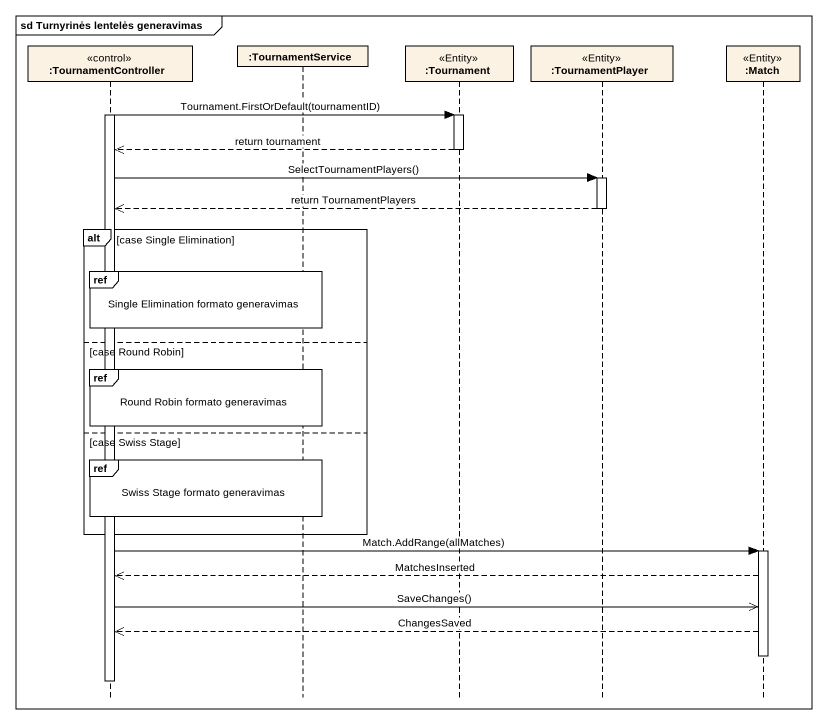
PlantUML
@startuml
mainframe sd Turnyrinės lentelės generavimas
hide footbox
participant ":TournamentController" as TournamentController <<control>>
participant ":TournamentService" as TournamentService
participant ":Tournament" as Tournament <<Entity>>
participant ":TournamentPlayer" as TournamentPlayer <<Entity>>
participant ":Match" as Match <<Entity>>

activate TournamentController
TournamentController -> Tournament : Tournament.FirstOrDefault(tournamentID)
activate Tournament
Tournament -->> TournamentController : return tournament
deactivate Tournament
TournamentController -> TournamentPlayer : SelectTournamentPlayers()
activate TournamentPlayer
TournamentPlayer -->> TournamentController : return TournamentPlayers
deactivate TournamentPlayer
alt case Single Elimination
  ref over TournamentController, TournamentService : Single Elimination formato generavimas
else case Round Robin
  ref over TournamentController, TournamentService : Round Robin formato generavimas
else case Swiss Stage
  ref over TournamentController, TournamentService : Swiss Stage formato generavimas
end
TournamentController -> Match : Match.AddRange(allMatches)
activate Match
Match -->> TournamentController : MatchesInserted
TournamentController ->> Match : SaveChanges()
Match -->> TournamentController : ChangesSaved
deactivate Match
deactivate TournamentController
@enduml
